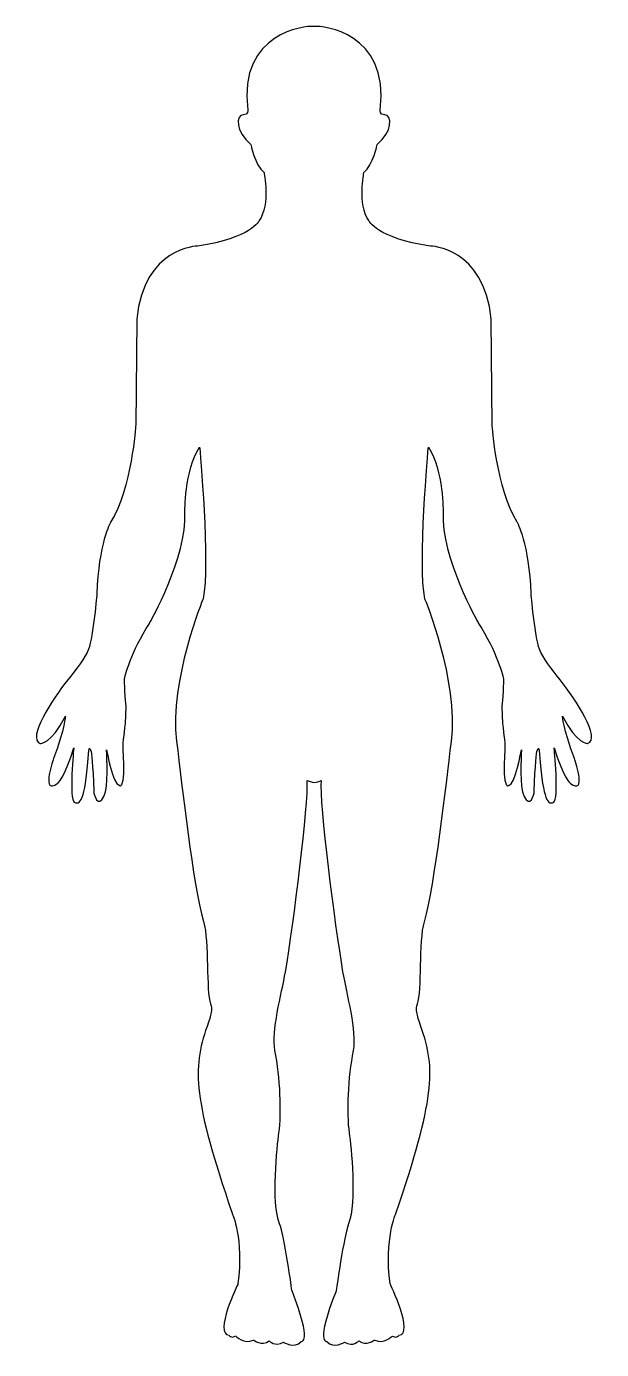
# Model space of a CAD drawing. Extents: x 226 to 574, y -3 to 800.
import ezdxf

# ---------------------------------------------------------------- set-up
doc = ezdxf.new("R2010")
doc.units = 0
doc.layers.get('0').update_dxf_attribs({"linetype": 'CONTINUOUS'})

msp = doc.modelspace()

# ---------------------------------------------------------------- linework, layer by layer
at = {"color": 7}
for points in [[(403.284123, 800), (396.739141, 800)], [(292.542869, 622.432461), (291.930246, 557.932592)], [(508.038735, 557.92096), (507.47264, 622.420829)], [(285.761368, 377.201128), (286.172368, 387.40246)], [(513.870283, 387.390828), (514.292915, 377.189496)], [(395.796943, 342.642226), (399.705321, 341.269641)]]:
    msp.add_lwpolyline(points, dxfattribs=at)
msp.add_lwpolyline([(404.27285, 342.630594)], close=True, dxfattribs=at)
for points in [[(396.739141, 800), (396.739141, 800), (353.843917, 797.534), (359.81505, 749.249246)], [(440.181073, 749.237614), (446.15996, 797.534), (403.284123, 800), (403.284123, 800)], [(357.042738, 746.407142), (352.638058, 746.523463), (352.227058, 735.79481), (361.75373, 728.462724)], [(359.81505, 749.249246), (359.81505, 749.249246), (360.617663, 746.310208), (357.042738, 746.407142)], [(438.24627, 728.451092), (447.807838, 735.783178), (447.338678, 746.511831), (442.922366, 746.39551)], [(442.922366, 746.39551), (439.378459, 746.302453), (440.181073, 749.237614), (440.181073, 749.237614)], [(361.75373, 728.462724), (361.75373, 728.462724), (363.971579, 716.031911), (369.733335, 711.344183)], [(430.266665, 711.332551), (436.024544, 716.016401), (438.24627, 728.451092), (438.24627, 728.451092)], [(369.733335, 711.344183), (369.733335, 711.344183), (373.699873, 692.197784), (366.7594, 682.209707)], [(433.2406, 682.198075), (426.300127, 692.186152), (430.266665, 711.332551), (430.266665, 711.332551)], [(366.7594, 682.209707), (366.7594, 682.209707), (362.215135, 671.624517), (329.432064, 666.746799)], [(470.567936, 666.735167), (437.800374, 671.612884), (433.2406, 682.198075), (433.2406, 682.198075)], [(329.432064, 666.746799), (329.432064, 666.746799), (296.959181, 666.428855), (292.542869, 622.432461)], [(507.47264, 622.420829), (502.986536, 666.417223), (470.567936, 666.735167), (470.567936, 666.735167)], [(291.930246, 557.932592), (291.930246, 557.932592), (289.568935, 519.728973), (276.723244, 499.248762)], [(523.24186, 499.23713), (510.446575, 519.717341), (508.038735, 557.92096), (508.038735, 557.92096)], [(321.762647, 505.111329), (321.762647, 505.111329), (321.444704, 530.469257), (330.676696, 544.834873)], [(330.676696, 544.834873), (330.676696, 544.834873), (337.229433, 473.002918), (332.789857, 452.836773)], [(467.260549, 452.825141), (462.75118, 472.987408), (469.362077, 544.823241), (469.362077, 544.823241)], [(469.362077, 544.823241), (478.59407, 530.457625), (478.24123, 505.099697), (478.24123, 505.099697)], [(276.723244, 499.248762), (276.723244, 499.248762), (269.274837, 486.096759), (268.414063, 455.830094)], [(300.313097, 437.870167), (300.313097, 437.870167), (323.239921, 478.535909), (321.762647, 505.111329)], [(478.24123, 505.099697), (476.775588, 478.50489), (499.725677, 437.858535), (499.725677, 437.858535)], [(531.597569, 455.818462), (530.725163, 486.089005), (523.24186, 499.23713), (523.24186, 499.23713)], [(268.414063, 455.830094), (268.414063, 455.830094), (266.23111, 430.177486), (263.361864, 422.197881)], [(332.789857, 452.836773), (332.789857, 452.836773), (312.166184, 403.291878), (316.714326, 366.340645)], [(483.316693, 366.329013), (487.849326, 403.280246), (467.260549, 452.825141), (467.260549, 452.825141)], [(536.653645, 422.186249), (533.772767, 430.165854), (531.597569, 455.818462), (531.597569, 455.818462)], [(285.109972, 403.954906), (285.109972, 405.160765), (289.289765, 421.073447), (300.313097, 437.870167)], [(499.725677, 437.858535), (510.752886, 421.061815), (514.928802, 405.125869), (514.928802, 403.943274)], [(263.361864, 422.197881), (261.613175, 417.510154), (255.525721, 409.577077), (250.764324, 403.629208)], [(549.235676, 403.617576), (544.513052, 409.542181), (538.421721, 417.475258), (536.653645, 422.186249)], [(250.764324, 403.629208), (241.427644, 392.024272), (225.735971, 367.80241), (234.130454, 365.037853)], [(286.172368, 387.40246), (286.172368, 387.40246), (285.109972, 399.088821), (285.109972, 403.954906)], [(514.928802, 403.943274), (514.928802, 399.10433), (513.870283, 387.390828), (513.870283, 387.390828)], [(565.857914, 365.026221), (574.287293, 367.717108), (558.490932, 391.989376), (549.235676, 403.617576)], [(234.130454, 365.037853), (234.130454, 365.037853), (240.679313, 364.401966), (249.287051, 381.543771)], [(249.287051, 381.543771), (249.287051, 381.543771), (249.108692, 374.979402), (242.203115, 355.856266)], [(557.831781, 355.844634), (550.914572, 374.921241), (550.701317, 381.532138), (550.701317, 381.532138)], [(550.701317, 381.532138), (559.343951, 364.390334), (565.857914, 365.026221), (565.857914, 365.026221)], [(263.497572, 360.885201), (263.497572, 360.885201), (265.529308, 369.760476), (266.471506, 335.883989)], [(284.330622, 361.334975), (284.047575, 365.681494), (285.571377, 374.603298), (285.761368, 377.201128)], [(514.292915, 377.189496), (514.482906, 374.591666), (515.94467, 365.646598), (515.708151, 361.323343)], [(533.559513, 335.872357), (534.501711, 369.748844), (536.537324, 360.873569), (536.537324, 360.873569)], [(244.424842, 340.699669), (244.424842, 340.699669), (248.755852, 343.673604), (254.385778, 362.323701)], [(254.385778, 362.323701), (254.385778, 362.323701), (251.365315, 330.92097), (254.726985, 329.342885)], [(281.818094, 339.734207), (281.818094, 339.734207), (286.079311, 334.728536), (284.330622, 361.334975)], [(316.714326, 366.340645), (320.064364, 338.83466), (326.524044, 280.11981), (333.100046, 256.933203)], [(466.911587, 256.921571), (473.472078, 280.104301), (479.943391, 338.896697), (483.316693, 366.329013)], [(515.708151, 361.323343), (513.986604, 334.716904), (518.212925, 339.722575), (518.212925, 339.722575)], [(545.319543, 329.331252), (548.62693, 330.909338), (545.60259, 362.312069), (545.60259, 362.312069)], [(545.60259, 362.312069), (551.267412, 343.658094), (555.563526, 340.688037), (555.563526, 340.688037)], [(242.203115, 355.856266), (240.84604, 352.31236), (235.072652, 334.181829), (244.424842, 340.699669)], [(254.726985, 329.342885), (259.120033, 327.19095), (261.516241, 333.40248), (263.497572, 360.885201)], [(272.659771, 332.859649), (275.680234, 339.094443), (274.323158, 355.596483), (274.323158, 361.144984)], [(274.323158, 361.144984), (274.323158, 361.144984), (278.19664, 339.734207), (281.818094, 339.734207)], [(518.212925, 339.722575), (521.780096, 339.722575), (525.700106, 361.133352), (525.700106, 361.133352)], [(525.700106, 361.133352), (525.700106, 355.611993), (524.350785, 339.082811), (527.328596, 332.848017)], [(536.537324, 360.873569), (538.518655, 333.390847), (540.953636, 327.183196), (545.319543, 329.331252)], [(555.563526, 340.688037), (564.911839, 334.123668), (559.130696, 352.2542), (557.831781, 355.844634)], [(382.691469, 226.480424), (387.518781, 255.262061), (396.979537, 328.738017), (395.796943, 342.642226)], [(399.705321, 341.269641), (402.504774, 341.261887), (404.27285, 342.630594), (404.27285, 342.630594)], [(404.27285, 342.630594), (403.094133, 328.749649), (412.516115, 255.27757), (417.378324, 226.468792)], [(266.471506, 335.883989), (266.518035, 334.1353), (269.080969, 325.422874), (272.659771, 332.859649)], [(527.328596, 332.848017), (530.89189, 325.411242), (533.512984, 334.123668), (533.559513, 335.872357)], [(333.100046, 256.933203), (336.535386, 244.936654), (334.50365, 214.673866), (337.256575, 207.116893)], [(462.755058, 207.105261), (465.542879, 214.631215), (463.511143, 244.901757), (466.911587, 256.921571)], [(376.328723, 178.788907), (373.979043, 190.568324), (380.341789, 212.808856), (382.691469, 226.480424)], [(417.378324, 226.468792), (419.693107, 212.820488), (426.040344, 190.583833), (423.756579, 178.777275)], [(337.256575, 207.116893), (338.497329, 203.83277), (337.845933, 200.808429), (335.17831, 193.371655)], [(464.833322, 193.360022), (462.212227, 200.870467), (461.549199, 203.844402), (462.755058, 207.105261)], [(335.17831, 193.371655), (325.923054, 167.354575), (327.101771, 149.030176), (350.381435, 79.997674)], [(449.676725, 79.986042), (472.956389, 149.022421), (474.138984, 167.342943), (464.833322, 193.360022)], [(378.72493, 128.639144), (380.481374, 141.108731), (379.539176, 162.352782), (376.328723, 178.788907)], [(423.756579, 178.777275), (420.49572, 162.321763), (419.553522, 141.027306), (421.348739, 128.627512)], [(379.135931, 73.677578), (374.025571, 86.375929), (377.635393, 121.179105), (378.72493, 128.639144)], [(421.348739, 128.627512), (422.480928, 121.09768), (426.044221, 86.368175), (420.945494, 73.665946)], [(350.381435, 79.997674), (350.381435, 79.997674), (357.546795, 64.701492), (353.925341, 37.21877)], [(386.677394, 32.880005), (386.677394, 32.880005), (381.815186, 66.973624), (379.135931, 73.677578)], [(420.945494, 73.665946), (418.277871, 67.004643), (413.388521, 32.868373), (413.388521, 32.868373)], [(446.136696, 37.207138), (442.569526, 64.68986), (449.676725, 79.986042), (449.676725, 79.986042)], [(353.925341, 37.21877), (353.925341, 37.21877), (339.051792, 6.618652), (348.578463, 6.006029)], [(392.241404, 2.303151), (392.241404, 2.303151), (399.371868, 0.721189), (386.677394, 32.880005)], [(413.388521, 32.868373), (400.651396, 0.709557), (407.84002, 2.291519), (407.84002, 2.291519)], [(451.471942, 5.994397), (461.03351, 6.60702), (446.136696, 37.207138), (446.136696, 37.207138)], [(348.578463, 6.006029), (348.578463, 6.006029), (349.322916, 3.97817), (352.545002, 5.583397)], [(352.545002, 5.583397), (352.545002, 5.583397), (357.690257, 0.271415), (363.25039, 3.152293)], [(363.25039, 3.152293), (363.25039, 3.152293), (368.399523, -0.957708), (372.800326, 2.702519)], [(372.800326, 2.702519), (372.800326, 2.702519), (376.328723, -1.357076), (381.473978, 1.92317)], [(381.473978, 1.92317), (381.473978, 1.92317), (388.228338, -2.632727), (392.241404, 2.303151)], [(407.84002, 2.291519), (411.783294, -2.547425), (418.537654, 1.911538), (418.537654, 1.911538)], [(418.537654, 1.911538), (423.68291, -1.368708), (427.246203, 2.690887), (427.246203, 2.690887)], [(427.246203, 2.690887), (431.662515, -0.965462), (436.811648, 3.140661), (436.811648, 3.140661)], [(436.811648, 3.140661), (442.360149, 0.259783), (447.505404, 5.571765), (447.505404, 5.571765)], [(447.505404, 5.571765), (450.692593, 3.966538), (451.471942, 5.994397), (451.471942, 5.994397)]]:
    msp.add_open_spline(points, degree=3, dxfattribs=at)

doc.saveas('drawing.dxf')
